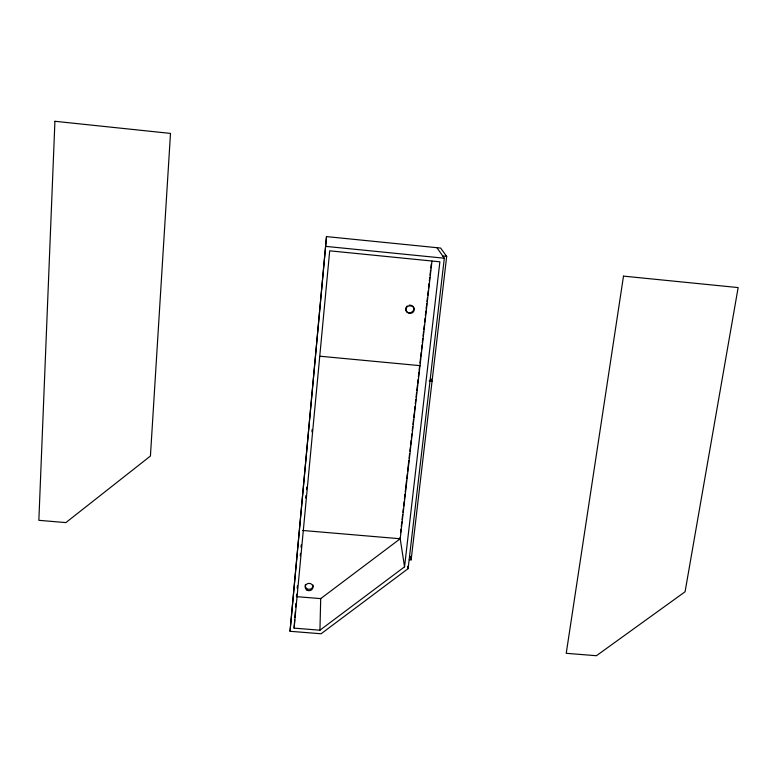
<?xml version="1.0" encoding="UTF-8"?>
<svg xmlns="http://www.w3.org/2000/svg" width="777" height="777" viewBox="0 0 777 777"><rect width="100%" height="100%" fill="white"/><g stroke="black" fill="none" stroke-linecap="round" stroke-linejoin="round"><path stroke-width="1.17" d="M294.697 619.92L294.094 628.137L319.939 630.205L320.707 598.407M436.897 247.688L444.318 258.217L408.11 568.647L321.105 633.77L290.035 631.293L326.505 236.596L440.617 248.057L446.678 256.391L432.187 380.128L430.273 379.943M294.872 617.569L295.299 611.693M295.648 606.992L295.901 603.476M290.035 631.293L326.505 236.596M296.629 594.24L296.406 596.639L320.707 598.62L400.213 538.762L431.963 261.111M297.193 588.218L297.426 585.809M300.262 555.73L300.485 553.321M301.049 547.309L301.282 544.9M305.701 497.999L305.924 495.6M306.488 489.588L306.721 487.179M311.927 431.886L312.15 429.477M294.094 628.137L329.701 250.825L439.879 261.81L404.535 566.841L319.939 630.205M400.573 532.721L400.99 529.098M401.262 526.728L401.816 521.872M402.078 519.531L402.641 514.646M402.904 512.344L403.331 508.634M403.584 506.351L404.157 501.408M404.409 499.155L404.972 494.191M405.235 491.958L406.488 480.944M406.74 478.768L407.284 473.98M407.556 471.581L408.828 460.489M409.071 458.391L409.615 453.593M409.887 451.194L410.343 447.241M410.615 444.832L411.169 440.025M411.392 438.005L411.859 434.003M412.218 430.817L412.684 426.787M412.956 424.378L413.5 419.561M413.723 417.628L414.277 412.83M414.471 411.13L415.015 406.322M415.297 403.914L415.782 399.64M416.054 397.241L416.598 392.443M416.802 390.676L417.424 385.256M417.628 383.45L418.113 379.254M418.385 376.864L418.929 372.066M419.143 370.211L419.697 365.394M419.968 362.985L420.522 358.168M420.716 356.488L421.212 352.156M421.484 349.747L422.037 344.93M422.309 342.521L422.766 338.51M423.038 336.111L423.591 331.323M423.824 329.283L424.271 325.33M424.65 322.067L425.097 318.143M425.369 315.744L425.913 310.955M426.155 308.819L426.738 303.768M426.981 301.602L427.418 297.776M427.671 295.581L428.244 290.588M428.496 288.354L429.059 283.391M429.322 281.138L429.749 277.408M430.011 275.116L430.575 270.211M430.837 267.9L431.254 264.229M409.294 559.702L411.14 559.858L432.051 381.313L431.254 379.059M405.982 307.585L407.235 305.953M409.178 305.128L411.295 305.332M302.642 530.468L400.213 538.762M320.26 356.255L420.007 365.646M429.176 381.041L432.051 381.313M442.754 255.992L446.678 256.391M326.058 246.406L444.318 258.217M412.237 305.817C417.696 309.702 408.751 316.385 406.07 310.547M410.557 556.39L411.14 559.858M407.731 566.297L408.11 568.647M400.029 537.519L404.535 566.841M405.982 310.198C405.031 304.565 414.792 304.302 414.151 309.984C413.49 315.336 404.866 313.879 405.74 308.566M313.005 585.023A3.914 3.652 -0.9 0 1 308.799 589.287A3.914 3.652 -0.9 0 1 305.478 584.411M54.924 121.28L38.85 520.318L65.87 522.6L150.427 456.041L170.493 133.411L54.924 121.28M623.504 276.126L566.229 653.311L596.415 655.72L685.071 591.773L738.15 287.577L623.504 276.126M306.828 590.015A3.924 3.662 -0.9 0 0 312.995 587.344A3.924 3.662 -0.9 0 0 307.439 583.702A3.924 3.662 -0.9 0 0 306.828 590.015"/></g></svg>
